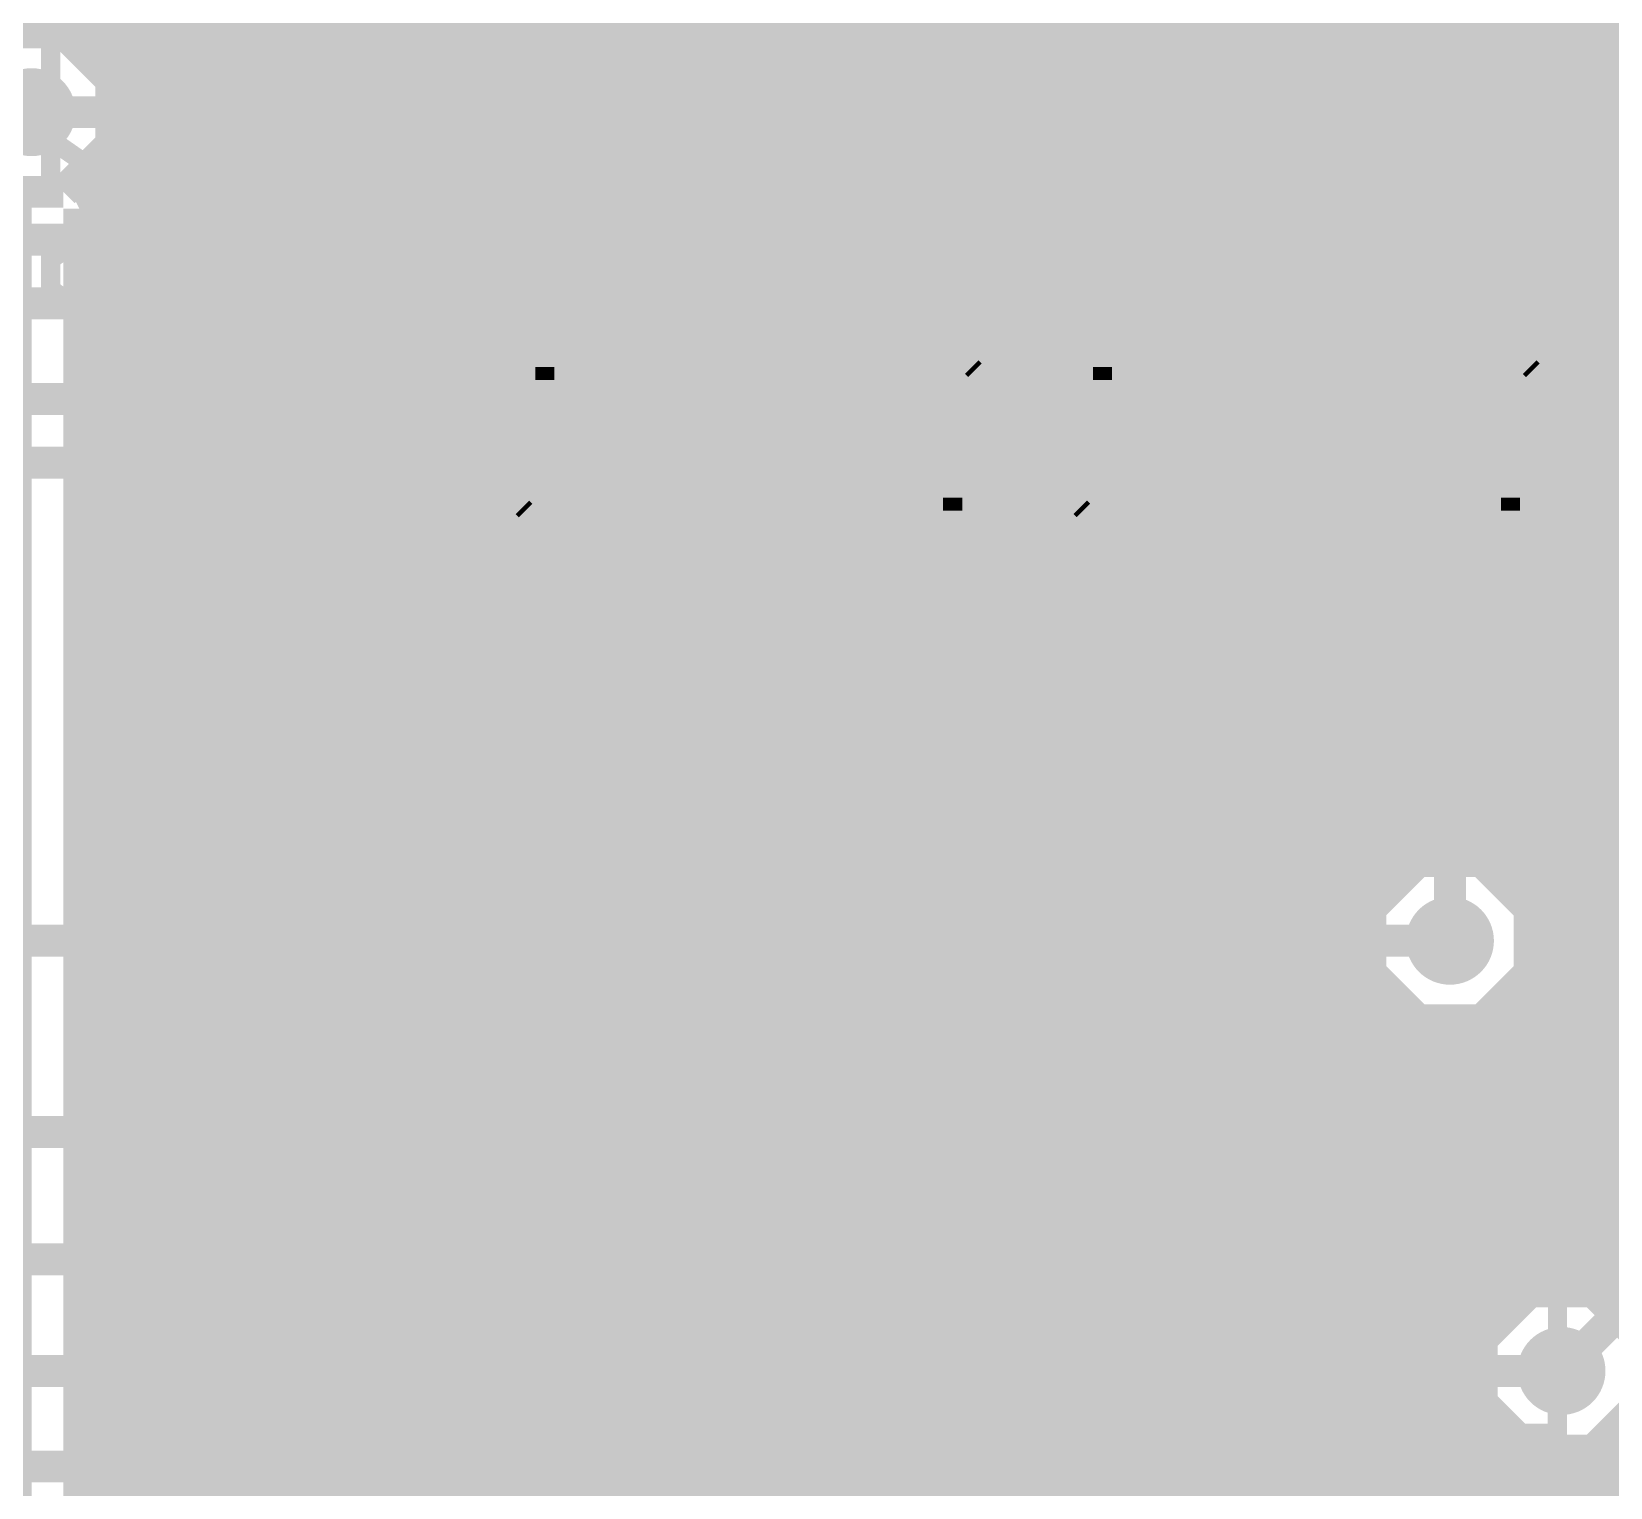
# Model space of a CAD drawing. Extents: x -5 to 208, y -5 to 206.
# Drawn here: x 80.01 to 92.59, y 136.74 to 148.34 of the extents above; entities that cross this region are included whole.
import ezdxf

# ---------------------------------------------------------------- set-up
doc = ezdxf.new("R2010")
doc.units = 0
doc.header["$MEASUREMENT"] = 0
doc.layers.get('0').update_dxf_attribs({"linetype": 'CONTINUOUS'})
for name, color, linetype in [('22-301-0_BOT', 7, 'CONTINUOUS'), ('22-301-0_DRD', 7, 'CONTINUOUS'), ('22-301-0_IN1', 1, 'CONTINUOUS'), ('22-301-0_IN2', 4, 'CONTINUOUS'), ('22-301-0_SMT', 5, 'CONTINUOUS'), ('22-301-0_SPT', 10, 'CONTINUOUS'), ('22-301-0_SST', 14, 'CONTINUOUS'), ('22-301-0_TOP', 9, 'CONTINUOUS'), ('THRUHOLE_TAP', 13, 'CONTINUOUS')]:
    doc.layers.add(name, color=color, linetype=linetype)

# ---------------------------------------------------------------- blocks, each defined once
blk = doc.blocks.new('ROUND_66')
at = {"const_width": 0.35052}
blk.add_lwpolyline([(-0.17526, 0, 1), (0.17526, 0, 1)], format="xyb", close=True, dxfattribs=at)
blk = doc.blocks.new('ROUND_68')
at = {"const_width": 0.35052}
blk.add_lwpolyline([(-0.17526, 0, 1), (0.17526, 0, 1)], format="xyb", close=True, dxfattribs=at)
blk = doc.blocks.new('ROUND_69')
at = {"const_width": 0.35052}
blk.add_lwpolyline([(-0.17526, 0, 1), (0.17526, 0, 1)], format="xyb", close=True, dxfattribs=at)
blk = doc.blocks.new('RECTANGLE_6')
blk.add_solid([(0.4826, 0.4064), (0.4826, -0.4064), (-0.4826, 0.4064), (-0.4826, -0.4064)])
blk = doc.blocks.new('RECTANGLE_19')
blk.add_solid([(1.3716, 1.0795), (1.3716, -1.0795), (-1.3716, 1.0795), (-1.3716, -1.0795)])
blk = doc.blocks.new('ROUND_73')
at = {"const_width": 0.10033}
blk.add_lwpolyline([(-0.050164, 0, 1), (0.050164, 0, 1)], format="xyb", close=True, dxfattribs=at)

msp = doc.modelspace()

# ---------------------------------------------------------------- linework, layer by layer
at = {"layer": '22-301-0_BOT', "const_width": 0.254}
for points in [[(91.313, 141.097), (91.313, 149.733), (91.821, 150.241), (91.821, 164.465), (91.313, 164.973), (91.313, 170.18), (91.821, 170.688)], [(93.091, 165.354), (93.091, 165.227), (94.107, 164.211), (94.107, 152.019), (92.837, 150.749), (92.837, 138.303), (92.202, 137.668)], [(80.5688, 157.6705), (80.5688, 148.35124)], [(80.7974, 157.6705), (80.7974, 148.04136)], [(81.026, 157.6705), (81.026, 106.934)], [(81.2546, 157.6705), (81.2546, 106.934)], [(81.4832, 157.6705), (81.4832, 106.934)], [(83.5406, 157.6705), (83.5406, 106.934)], [(83.7692, 157.6705), (83.7692, 106.934)], [(83.9978, 157.6705), (83.9978, 106.934)], [(84.2264, 157.6705), (84.2264, 106.934)], [(84.455, 157.6705), (84.455, 106.934)], [(84.6836, 157.6705), (84.6836, 106.934)], [(86.741, 157.6705), (86.741, 106.934)], [(86.9696, 157.6705), (86.9696, 106.934)], [(87.1982, 157.6705), (87.1982, 106.934)], [(87.4268, 157.6705), (87.4268, 106.934)], [(87.6554, 157.6705), (87.6554, 106.934)], [(87.884, 157.6705), (87.884, 106.934)], [(88.1126, 157.6705), (88.1126, 106.934)], [(88.3412, 157.6705), (88.3412, 106.934)], [(88.5698, 157.6705), (88.5698, 106.934)], [(88.7984, 157.6705), (88.7984, 116.64442)], [(89.027, 157.6705), (89.027, 116.89588)], [(89.2556, 157.6705), (89.2556, 135.9408)], [(89.4842, 157.6705), (89.4842, 136.18464)], [(89.7128, 157.6705), (89.7128, 136.41324)], [(89.9414, 157.6705), (89.9414, 136.63676)], [(90.17, 157.6705), (90.17, 136.78662)], [(90.3986, 157.6705), (90.3986, 136.87044)], [(90.6272, 157.6705), (90.6272, 141.61262)], [(84.9122, 153.01468), (84.9122, 106.934)], [(86.5124, 152.94864), (86.5124, 106.934)], [(81.7118, 152.85212), (81.7118, 106.934)], [(83.312, 152.6413), (83.312, 106.934)], [(85.1408, 152.66162), (85.1408, 106.934)], [(86.2838, 152.63876), (86.2838, 106.934)], [(85.3694, 152.50922), (85.3694, 106.934)], [(86.0552, 152.49652), (86.0552, 106.934)], [(81.9404, 152.43048), (81.9404, 106.934)], [(85.598, 152.44064), (85.598, 106.934)], [(85.8266, 152.4381), (85.8266, 106.934)], [(82.169, 152.26538), (82.169, 106.934)], [(83.0834, 152.3619), (83.0834, 106.934)], [(82.3976, 152.19172), (82.3976, 106.934)], [(82.6262, 152.18156), (82.6262, 106.934)], [(82.8548, 152.23236), (82.8548, 106.934)], [(90.678, 149.733), (90.678, 141.67358)], [(91.948, 148.63064), (91.948, 141.67358)], [(91.9988, 148.62556), (91.9988, 141.61262)], [(92.202, 148.63064), (92.202, 138.56462)], [(90.678, 148.4122), (80.49006, 148.4122)], [(92.202, 148.4122), (91.948, 148.4122)], [(90.678, 148.1836), (80.71866, 148.1836)], [(92.202, 148.1836), (91.948, 148.1836)], [(90.678, 147.955), (80.82788, 147.955)], [(92.202, 147.955), (91.948, 147.955)], [(90.678, 147.7264), (80.86598, 147.7264)], [(92.202, 147.7264), (91.948, 147.7264)], [(74.295, 121.92), (76.327, 121.92), (78.486, 124.079), (78.486, 133.731), (79.756, 135.001), (79.756, 147.447), (80.01, 147.701)], [(90.678, 147.4978), (80.84312, 147.4978)], [(92.202, 147.4978), (91.948, 147.4978)], [(80.7974, 147.36064), (80.7974, 106.934)], [(90.678, 147.2692), (80.75168, 147.2692)], [(92.202, 147.2692), (91.948, 147.2692)], [(90.678, 147.0406), (80.5561, 147.0406)], [(80.5688, 147.05076), (80.5688, 106.934)], [(92.202, 147.0406), (91.948, 147.0406)], [(80.391, 146.93138), (80.391, 135.001)], [(90.678, 146.812), (80.391, 146.812)], [(92.202, 146.812), (91.948, 146.812)], [(90.678, 146.5834), (80.391, 146.5834)], [(92.202, 146.5834), (91.948, 146.5834)], [(90.678, 146.3548), (80.391, 146.3548)], [(92.202, 146.3548), (91.948, 146.3548)], [(90.678, 146.1262), (80.391, 146.1262)], [(92.202, 146.1262), (91.948, 146.1262)], [(90.678, 145.8976), (80.391, 145.8976)], [(92.202, 145.8976), (91.948, 145.8976)], [(90.678, 145.669), (80.391, 145.669)], [(92.202, 145.669), (91.948, 145.669)], [(90.678, 145.4404), (80.391, 145.4404)], [(92.202, 145.4404), (91.948, 145.4404)], [(90.678, 145.2118), (80.391, 145.2118)], [(92.202, 145.2118), (91.948, 145.2118)], [(90.678, 144.9832), (80.391, 144.9832)], [(92.202, 144.9832), (91.948, 144.9832)], [(90.678, 144.7546), (80.391, 144.7546)], [(92.202, 144.7546), (91.948, 144.7546)], [(90.678, 144.526), (80.391, 144.526)], [(92.202, 144.526), (91.948, 144.526)], [(90.678, 144.2974), (80.391, 144.2974)], [(92.202, 144.2974), (91.948, 144.2974)], [(90.678, 144.0688), (80.391, 144.0688)], [(92.202, 144.0688), (91.948, 144.0688)], [(90.678, 143.8402), (80.391, 143.8402)], [(92.202, 143.8402), (91.948, 143.8402)], [(90.678, 143.6116), (80.391, 143.6116)], [(92.202, 143.6116), (91.948, 143.6116)], [(90.678, 143.383), (80.391, 143.383)], [(92.202, 143.383), (91.948, 143.383)], [(90.678, 143.1544), (80.391, 143.1544)], [(92.202, 143.1544), (91.948, 143.1544)], [(90.678, 142.9258), (80.391, 142.9258)], [(92.202, 142.9258), (91.948, 142.9258)], [(90.678, 142.6972), (80.391, 142.6972)], [(92.202, 142.6972), (91.948, 142.6972)], [(90.678, 142.4686), (80.391, 142.4686)], [(92.202, 142.4686), (91.948, 142.4686)], [(90.678, 142.24), (80.391, 142.24)], [(92.202, 142.24), (91.948, 142.24)], [(90.678, 142.0114), (80.391, 142.0114)], [(92.202, 142.0114), (91.948, 142.0114)], [(90.678, 141.7828), (80.391, 141.7828)], [(92.202, 141.7828), (91.948, 141.7828)], [(90.58656, 141.5542), (80.391, 141.5542)], [(92.202, 141.5542), (92.03944, 141.5542)], [(90.48496, 141.3256), (80.391, 141.3256)], [(92.202, 141.3256), (92.1385, 141.3256)], [(90.45448, 141.097), (80.391, 141.097)], [(92.202, 141.097), (92.17152, 141.097)], [(90.48496, 140.8684), (80.391, 140.8684)], [(92.202, 140.8684), (92.1385, 140.8684)], [(90.58656, 140.6398), (80.391, 140.6398)], [(90.6272, 140.58138), (90.6272, 136.90346)], [(91.9988, 140.58138), (91.9988, 138.50112)], [(92.202, 140.6398), (92.03944, 140.6398)], [(90.79738, 140.4112), (80.391, 140.4112)], [(90.8558, 140.37056), (90.8558, 136.906)], [(91.7702, 140.37056), (91.7702, 138.40968)], [(92.202, 140.4112), (91.82862, 140.4112)], [(92.202, 140.1826), (80.391, 140.1826)], [(91.0844, 140.26896), (91.0844, 136.906)], [(91.313, 140.23848), (91.313, 136.906)], [(91.5416, 140.26896), (91.5416, 138.2141)], [(92.202, 139.954), (80.391, 139.954)], [(92.202, 139.7254), (80.391, 139.7254)], [(92.202, 139.4968), (80.391, 139.4968)], [(92.202, 139.2682), (80.391, 139.2682)], [(92.202, 139.0396), (80.391, 139.0396)], [(92.202, 138.811), (80.391, 138.811)], [(92.202, 138.5824), (80.391, 138.5824)], [(92.202, 138.56462), (92.16136, 138.52398)], [(91.68638, 138.3538), (80.391, 138.3538)], [(91.47556, 138.1252), (80.391, 138.1252)], [(91.37396, 137.8966), (80.391, 137.8966)], [(91.34348, 137.668), (80.391, 137.668)], [(91.37396, 137.4394), (80.391, 137.4394)], [(91.47556, 137.2108), (80.391, 137.2108)], [(91.5416, 137.11936), (91.5416, 136.906)], [(91.68638, 136.9822), (80.391, 136.9822)], [(91.8083, 136.906), (90.678, 136.906)], [(91.7702, 136.92632), (91.7702, 136.906)], [(90.1065, 136.7536), (80.391, 136.7536)]]:
    msp.add_lwpolyline(points, dxfattribs=at)
for points in [[(80.86852, 147.701, 0.4142136), (80.01, 148.55952)], [(80.391, 146.93138, 0.2851517), (80.86852, 147.701)], [(90.678, 141.67358, 0.1864199), (90.45529, 141.097)], [(92.17152, 141.097, 0.1864202), (91.9486, 141.67412)], [(90.45448, 141.097, 0.4142136), (91.313, 140.23848)], [(91.313, 140.23848, 0.4142136), (92.17152, 141.097)], [(92.16136, 138.52398, 0.4003856), (91.34602, 137.668)], [(91.34348, 137.668, 0.2805048), (91.8083, 136.906)], [(90.678, 136.906, 0.1989127), (89.86978, 136.57122)]]:
    msp.add_lwpolyline(points, format="xyb", dxfattribs=at)
at = {"layer": '22-301-0_DRD', "const_width": 0.254}
for points in [[(80.264, 148.336), (79.756, 148.336)], [(80.645, 147.955), (80.264, 148.336)], [(80.645, 147.447), (80.645, 147.955)], [(80.264, 147.066), (80.645, 147.447)], [(79.756, 147.066), (80.264, 147.066)], [(91.059, 141.732), (90.678, 141.351)], [(91.567, 141.732), (91.059, 141.732)], [(91.948, 141.351), (91.567, 141.732)], [(90.678, 141.351), (90.678, 140.843)], [(91.948, 140.843), (91.948, 141.351)], [(90.678, 140.843), (91.059, 140.462)], [(91.567, 140.462), (91.948, 140.843)], [(91.059, 140.462), (91.567, 140.462)], [(91.948, 138.303), (91.567, 137.922)], [(92.456, 138.303), (91.948, 138.303)], [(92.837, 137.922), (92.456, 138.303)], [(91.567, 137.922), (91.567, 137.414)], [(91.567, 137.414), (91.948, 137.033)], [(92.456, 137.033), (92.837, 137.414)], [(91.948, 137.033), (92.456, 137.033)]]:
    msp.add_lwpolyline(points, dxfattribs=at)
at = {"layer": '22-301-0_IN1', "const_width": 0.254}
for points in [[(80.645, 166.37), (80.645, 147.9423)], [(80.772, 166.37), (80.772, 106.2482)], [(81.0006, 166.37), (81.0006, 106.34726)], [(81.2292, 166.37), (81.2292, 106.3879)], [(81.4578, 166.37), (81.4578, 106.37266)], [(81.6864, 166.37), (81.6864, 106.30154)], [(81.915, 166.37), (81.915, 106.15422)], [(82.1436, 166.37), (82.1436, 105.87228)], [(82.3722, 166.37), (82.3722, 72.08266)], [(82.6008, 166.37), (82.6008, 72.0979)], [(82.8294, 166.37), (82.8294, 72.05726)], [(83.058, 166.37), (83.058, 106.02468)], [(83.2866, 166.37), (83.2866, 106.23042)], [(83.5152, 166.37), (83.5152, 106.33964)], [(83.7438, 166.37), (83.7438, 106.38536)], [(83.9724, 166.37), (83.9724, 106.37774)], [(84.201, 166.37), (84.201, 106.3117)], [(84.4296, 166.37), (84.4296, 106.17708)], [(84.6582, 166.37), (84.6582, 105.91546)], [(84.8868, 166.37), (84.8868, 77.04074)], [(85.1154, 166.37), (85.1154, 77.09916)], [(85.344, 166.37), (85.344, 77.1398)], [(85.5726, 166.37), (85.5726, 77.16012)], [(85.8012, 166.37), (85.8012, 77.16266)], [(86.0298, 166.37), (86.0298, 77.14742)], [(86.2584, 166.37), (86.2584, 77.1144)], [(86.487, 166.37), (86.487, 77.06106)], [(86.7156, 166.37), (86.7156, 105.76052)], [(86.9442, 166.37), (86.9442, 106.1085)], [(87.1728, 166.37), (87.1728, 106.27614)], [(87.4014, 166.37), (87.4014, 106.3625)], [(87.63, 166.37), (87.63, 106.39044)], [(87.8586, 166.37), (87.8586, 106.3625)], [(88.0872, 166.37), (88.0872, 106.27614)], [(88.3158, 166.37), (88.3158, 106.1085)], [(88.5444, 166.37), (88.5444, 105.76052)], [(88.773, 166.37), (88.773, 72.09028)], [(89.0016, 166.37), (89.0016, 72.09282)], [(89.2302, 166.37), (89.2302, 105.68686)], [(89.4588, 166.37), (89.4588, 106.0831)], [(89.6874, 166.37), (89.6874, 135.60552)], [(89.916, 166.37), (89.916, 135.75792)], [(90.1446, 166.37), (90.1446, 135.80618)], [(90.3732, 158.10738), (90.3732, 135.7757)], [(90.6018, 157.90164), (90.6018, 135.65378)], [(91.2876, 157.91688), (91.2876, 141.77518)], [(90.8304, 157.8229), (90.8304, 141.57452)], [(91.059, 157.82798), (91.059, 141.72692)], [(79.883, 154.63012), (79.883, 148.36902)], [(92.6592, 149.13102), (92.6592, 138.17092)], [(91.5162, 149.09038), (91.5162, 141.7447)], [(91.7448, 148.88464), (91.7448, 141.62278)], [(92.4306, 148.89988), (92.4306, 138.30808)], [(91.9734, 148.8059), (91.9734, 141.25702)], [(92.202, 148.81098), (92.202, 138.34872)], [(109.95914, 148.3868), (80.645, 148.3868)], [(109.93882, 148.1582), (80.645, 148.1582)], [(109.99724, 147.9296), (80.65008, 147.9296)], [(110.16488, 147.701), (80.69072, 147.701)], [(119.58828, 147.4724), (80.65008, 147.4724)], [(80.645, 147.45716), (80.645, 143.002)], [(119.61876, 147.2438), (80.645, 147.2438)], [(79.883, 147.03298), (79.883, 133.27888)], [(112.80902, 147.0152), (80.645, 147.0152)], [(79.883, 146.8882), (64.81318, 146.8882)], [(112.57788, 146.7866), (80.645, 146.7866)], [(79.883, 146.6596), (74.77252, 146.6596)], [(112.48898, 146.558), (80.645, 146.558)], [(79.883, 146.431), (74.92492, 146.431)], [(112.4839, 146.3294), (80.645, 146.3294)], [(79.883, 146.2024), (74.97318, 146.2024)], [(112.56264, 146.1008), (80.645, 146.1008)], [(79.883, 145.9738), (74.9427, 145.9738)], [(112.76838, 145.8722), (80.645, 145.8722)], [(79.883, 145.7452), (74.82078, 145.7452)], [(119.08028, 145.6436), (80.645, 145.6436)], [(79.883, 145.5166), (74.45502, 145.5166)], [(118.54688, 145.415), (80.645, 145.415)], [(79.883, 145.288), (66.47688, 145.288)], [(118.37924, 145.1864), (80.645, 145.1864)], [(79.883, 145.0594), (66.21272, 145.0594)], [(118.32082, 144.9578), (80.645, 144.9578)], [(79.883, 144.8308), (61.76518, 144.8308)], [(118.34114, 144.7292), (80.645, 144.7292)], [(79.883, 144.6022), (61.74232, 144.6022)], [(118.4529, 144.5006), (80.645, 144.5006)], [(79.883, 144.3736), (61.63056, 144.3736)], [(118.75516, 144.272), (80.645, 144.272)], [(79.883, 144.145), (61.3283, 144.145)], [(204.47, 144.0434), (80.645, 144.0434)], [(79.883, 143.9164), (44.19092, 143.9164)], [(204.47, 143.8148), (80.645, 143.8148)], [(79.883, 143.6878), (43.93946, 143.6878)], [(204.47, 143.5862), (80.645, 143.5862)], [(79.883, 143.4592), (43.71086, 143.4592)], [(204.47, 143.3576), (80.645, 143.3576)], [(79.883, 143.2306), (44.06646, 143.2306)], [(204.47, 143.129), (80.645, 143.129)], [(79.883, 143.002), (44.26966, 143.002)], [(80.645, 143.002), (80.645, 112.014)], [(204.47, 142.9004), (80.645, 142.9004)], [(79.883, 142.7734), (44.3992, 142.7734)], [(204.47, 142.6718), (80.645, 142.6718)], [(79.883, 142.5448), (44.4754, 142.5448)], [(204.47, 142.4432), (80.645, 142.4432)], [(79.883, 142.3162), (44.50842, 142.3162)], [(204.47, 142.2146), (80.645, 142.2146)], [(79.883, 142.0876), (44.5008, 142.0876)], [(204.47, 141.986), (80.645, 141.986)], [(79.883, 141.859), (44.45508, 141.859)], [(91.15044, 141.7574), (80.645, 141.7574)], [(202.25512, 141.7574), (91.47302, 141.7574)], [(79.883, 141.6304), (72.93864, 141.6304)], [(90.78722, 141.5288), (80.645, 141.5288)], [(201.88428, 141.5288), (91.83878, 141.5288)], [(79.883, 141.4018), (73.12406, 141.4018)], [(90.66276, 141.3002), (80.645, 141.3002)], [(201.7141, 141.3002), (91.9607, 141.3002)], [(79.883, 141.1732), (73.19264, 141.1732)], [(90.63228, 141.0716), (80.645, 141.0716)], [(201.62774, 141.0716), (91.99118, 141.0716)], [(79.883, 140.9446), (73.17994, 140.9446)], [(91.9734, 140.93444), (91.9734, 138.30808)], [(90.68308, 140.843), (80.645, 140.843)], [(201.5998, 140.843), (91.94292, 140.843)], [(79.883, 140.716), (73.08088, 140.716)], [(90.83294, 140.6144), (80.645, 140.6144)], [(90.8304, 140.61694), (90.8304, 135.28802)], [(91.7448, 140.57122), (91.7448, 138.17092)], [(201.62774, 140.6144), (91.79052, 140.6144)], [(79.883, 140.4874), (72.81672, 140.4874)], [(91.059, 140.46708), (91.059, 105.82148)], [(91.2876, 140.41628), (91.2876, 85.2424)], [(91.5162, 140.44676), (91.5162, 85.24748)], [(201.7141, 140.3858), (80.645, 140.3858)], [(79.883, 140.2588), (12.2301, 140.2588)], [(201.88428, 140.1572), (80.645, 140.1572)], [(79.883, 140.0302), (-2.54, 140.0302)], [(202.25512, 139.9286), (80.645, 139.9286)], [(79.883, 139.8016), (68.42252, 139.8016)], [(204.47, 139.7), (80.645, 139.7)], [(79.883, 139.573), (68.57492, 139.573)], [(204.47, 139.4714), (80.645, 139.4714)], [(79.883, 139.3444), (68.62318, 139.3444)], [(204.47, 139.2428), (80.645, 139.2428)], [(79.883, 139.1158), (68.5927, 139.1158)], [(93.60408, 139.0142), (80.645, 139.0142)], [(79.883, 138.8872), (68.47078, 138.8872)], [(93.46692, 138.7856), (80.645, 138.7856)], [(79.883, 138.6586), (73.07072, 138.6586)], [(93.42628, 138.557), (80.645, 138.557)], [(79.883, 138.43), (73.33488, 138.43)], [(92.03944, 138.3284), (80.645, 138.3284)], [(93.46692, 138.3284), (92.36202, 138.3284)], [(79.883, 138.2014), (78.39964, 138.2014)], [(91.67622, 138.0998), (80.645, 138.0998)], [(79.883, 137.9728), (78.58506, 137.9728)], [(91.55176, 137.8712), (80.645, 137.8712)], [(79.883, 137.7442), (78.65364, 137.7442)], [(91.52128, 137.6426), (80.645, 137.6426)], [(79.883, 137.5156), (78.64094, 137.5156)], [(91.57208, 137.414), (80.645, 137.414)], [(79.883, 137.287), (78.54188, 137.287)], [(91.72194, 137.1854), (80.645, 137.1854)], [(91.7448, 137.16508), (91.7448, 105.57764)], [(92.6592, 137.16508), (92.6592, 106.3879)], [(96.6089, 137.1854), (92.67952, 137.1854)], [(79.883, 137.0584), (78.27772, 137.0584)], [(91.9734, 137.02792), (91.9734, 106.05516)], [(92.4306, 137.02792), (92.4306, 106.34726)], [(96.68764, 136.9568), (80.645, 136.9568)], [(92.202, 136.98728), (92.202, 106.2482)], [(79.883, 136.8298), (69.98208, 136.8298)], [(96.89338, 136.7282), (80.645, 136.7282)]]:
    msp.add_lwpolyline(points, dxfattribs=at)
for points in [[(79.883, 148.36902, 0.3601991), (79.32928, 147.701)], [(80.69072, 147.701, 0.091037), (80.64633, 147.9428)], [(79.32928, 147.701, 0.3601992), (79.883, 147.03298)], [(80.645, 147.45716, 0.091917), (80.69021, 147.701)], [(91.313, 141.77772, 0.4142136), (90.63228, 141.097)], [(91.99372, 141.097, 0.4142136), (91.313, 141.77772)], [(90.63228, 141.097, 0.4142136), (91.313, 140.41628)], [(91.313, 140.41628, 0.4142136), (91.99372, 141.097)], [(92.202, 138.34872, 0.4142136), (91.52128, 137.668)], [(92.88272, 137.668, 0.4142136), (92.202, 138.34872)], [(91.52128, 137.668, 0.4142136), (92.202, 136.98728)], [(92.202, 136.98728, 0.4142136), (92.88272, 137.668)]]:
    msp.add_lwpolyline(points, format="xyb", dxfattribs=at)
at = {"layer": '22-301-0_IN2', "const_width": 0.254}
for points in [[(67.183, 148.209), (67.437, 148.463), (90.551, 148.463), (90.805, 148.209), (98.806, 148.209), (100.33, 149.733), (116.078, 149.733), (116.84, 148.971), (116.967, 148.971)], [(80.01, 147.701), (110.109, 147.701), (110.617, 148.209)], [(120.269, 147.447), (118.999, 146.177), (118.364, 146.177), (117.856, 145.669), (112.903, 145.669), (112.395, 146.177), (74.295, 146.177)], [(110.109, 147.2438), (80.645, 147.2438)], [(80.645, 147.2438), (80.645, 147.1422)], [(80.772, 147.2438), (80.772, 147.1422)], [(81.0006, 147.2438), (81.0006, 147.1422)], [(81.2292, 147.2438), (81.2292, 147.1422)], [(81.4578, 147.2438), (81.4578, 147.1422)], [(81.6864, 147.2438), (81.6864, 147.1422)], [(81.915, 147.2438), (81.915, 147.1422)], [(82.1436, 147.2438), (82.1436, 147.1422)], [(82.3722, 147.2438), (82.3722, 147.1422)], [(82.6008, 147.2438), (82.6008, 147.1422)], [(82.8294, 147.2438), (82.8294, 147.1422)], [(83.058, 147.2438), (83.058, 147.1422)], [(83.2866, 147.2438), (83.2866, 147.1422)], [(83.5152, 147.2438), (83.5152, 147.1422)], [(83.7438, 147.2438), (83.7438, 147.1422)], [(83.9724, 147.2438), (83.9724, 147.1422)], [(84.201, 147.2438), (84.201, 147.1422)], [(84.4296, 147.2438), (84.4296, 147.1422)], [(84.6582, 147.2438), (84.6582, 147.1422)], [(84.8868, 147.2438), (84.8868, 147.1422)], [(85.1154, 147.2438), (85.1154, 147.1422)], [(85.344, 147.2438), (85.344, 147.1422)], [(85.5726, 147.2438), (85.5726, 147.1422)], [(85.8012, 147.2438), (85.8012, 147.1422)], [(86.0298, 147.2438), (86.0298, 147.1422)], [(86.2584, 147.2438), (86.2584, 147.1422)], [(86.487, 147.2438), (86.487, 147.1422)], [(86.7156, 147.2438), (86.7156, 147.1422)], [(86.9442, 147.2438), (86.9442, 147.1422)], [(87.1728, 147.2438), (87.1728, 147.1422)], [(87.4014, 147.2438), (87.4014, 147.1422)], [(87.63, 147.2438), (87.63, 147.1422)], [(87.8586, 147.2438), (87.8586, 147.1422)], [(88.0872, 147.2438), (88.0872, 147.1422)], [(88.3158, 147.2438), (88.3158, 147.1422)], [(88.5444, 147.2438), (88.5444, 147.1422)], [(88.773, 147.2438), (88.773, 147.1422)], [(89.0016, 147.2438), (89.0016, 147.1422)], [(89.2302, 147.2438), (89.2302, 147.1422)], [(89.4588, 147.2438), (89.4588, 147.1422)], [(89.6874, 147.2438), (89.6874, 147.1422)], [(89.916, 147.2438), (89.916, 147.1422)], [(90.1446, 147.2438), (90.1446, 147.1422)], [(90.3732, 147.2438), (90.3732, 147.1422)], [(90.6018, 147.2438), (90.6018, 147.1422)], [(90.8304, 147.2438), (90.8304, 147.1422)], [(91.059, 147.2438), (91.059, 147.1422)], [(91.2876, 147.2438), (91.2876, 147.1422)], [(91.5162, 147.2438), (91.5162, 147.1422)], [(91.7448, 147.2438), (91.7448, 147.1422)], [(91.9734, 147.2438), (91.9734, 147.1422)], [(92.202, 147.2438), (92.202, 147.1422)], [(92.4306, 147.2438), (92.4306, 147.1422)], [(92.6592, 147.2438), (92.6592, 147.1422)], [(112.903, 147.1422), (80.645, 147.1422)], [(113.157, 146.431), (112.903, 146.685), (74.803, 146.685), (74.549, 146.939), (64.135, 146.939)], [(119.761, 145.669), (118.745, 145.669), (118.237, 145.161), (112.649, 145.161), (112.395, 145.415), (66.04, 145.415), (65.913, 145.542), (65.913, 145.669)], [(118.999, 144.907), (118.745, 144.653), (112.395, 144.653), (112.141, 144.907), (61.214, 144.907), (61.087, 144.78)], [(79.883, 144.4498), (61.68136, 144.4498)], [(79.883, 144.4498), (79.883, 141.5542)], [(111.9505, 144.4498), (80.645, 144.4498)], [(80.645, 144.4498), (80.645, 143.129)], [(80.772, 144.4498), (80.772, 141.5542)], [(81.0006, 144.4498), (81.0006, 141.5542)], [(81.2292, 144.4498), (81.2292, 141.5542)], [(81.4578, 144.4498), (81.4578, 141.5542)], [(81.6864, 144.4498), (81.6864, 141.5542)], [(81.915, 144.4498), (81.915, 141.5542)], [(82.1436, 144.4498), (82.1436, 141.5542)], [(82.3722, 144.4498), (82.3722, 141.5542)], [(82.6008, 144.4498), (82.6008, 141.5542)], [(82.8294, 144.4498), (82.8294, 141.5542)], [(83.058, 144.4498), (83.058, 141.5542)], [(83.2866, 144.4498), (83.2866, 141.5542)], [(83.5152, 144.4498), (83.5152, 141.5542)], [(83.7438, 144.4498), (83.7438, 141.5542)], [(83.9724, 144.4498), (83.9724, 141.5542)], [(84.201, 144.4498), (84.201, 141.5542)], [(84.4296, 144.4498), (84.4296, 141.5542)], [(84.6582, 144.4498), (84.6582, 141.5542)], [(84.8868, 144.4498), (84.8868, 141.5542)], [(85.1154, 144.4498), (85.1154, 141.5542)], [(85.344, 144.4498), (85.344, 141.5542)], [(85.5726, 144.4498), (85.5726, 141.5542)], [(85.8012, 144.4498), (85.8012, 141.5542)], [(86.0298, 144.4498), (86.0298, 141.5542)], [(86.2584, 144.4498), (86.2584, 141.5542)], [(86.487, 144.4498), (86.487, 141.5542)], [(86.7156, 144.4498), (86.7156, 141.5542)], [(86.9442, 144.4498), (86.9442, 141.5542)], [(87.1728, 144.4498), (87.1728, 141.5542)], [(87.4014, 144.4498), (87.4014, 141.5542)], [(87.63, 144.4498), (87.63, 141.5542)], [(87.8586, 144.4498), (87.8586, 141.5542)], [(88.0872, 144.4498), (88.0872, 141.5542)], [(88.3158, 144.4498), (88.3158, 141.5542)], [(88.5444, 144.4498), (88.5444, 141.5542)], [(88.773, 144.4498), (88.773, 141.5542)], [(89.0016, 144.4498), (89.0016, 141.5542)], [(89.2302, 144.4498), (89.2302, 141.5542)], [(89.4588, 144.4498), (89.4588, 141.5542)], [(89.6874, 144.4498), (89.6874, 141.5542)], [(89.916, 144.4498), (89.916, 141.5542)], [(90.1446, 144.4498), (90.1446, 141.5542)], [(90.3732, 144.4498), (90.3732, 141.5542)], [(90.6018, 144.4498), (90.6018, 141.5542)], [(90.8304, 144.4498), (90.8304, 141.57452)], [(91.059, 144.4498), (91.059, 141.72692)], [(91.2876, 144.4498), (91.2876, 141.77518)], [(91.5162, 144.4498), (91.5162, 141.7447)], [(91.7448, 144.4498), (91.7448, 141.62278)], [(91.9734, 144.4498), (91.9734, 141.25702)], [(92.202, 144.4498), (92.202, 140.0302)], [(92.4306, 144.4498), (92.4306, 140.0302)], [(92.6592, 144.4498), (92.6592, 140.0302)], [(112.0775, 144.3228), (80.645, 144.3228)], [(79.883, 144.2974), (61.56452, 144.2974)], [(79.883, 144.0688), (44.30268, 144.0688)], [(204.47, 144.0942), (80.645, 144.0942)], [(79.883, 143.8402), (44.1198, 143.8402)], [(204.47, 143.8656), (80.645, 143.8656)], [(79.883, 143.6116), (43.815, 143.6116)], [(204.47, 143.637), (80.645, 143.637)], [(79.883, 143.383), (43.86072, 143.383)], [(204.47, 143.4084), (80.645, 143.4084)], [(79.883, 143.1544), (44.1452, 143.1544)], [(204.47, 143.1798), (80.645, 143.1798)], [(80.645, 143.129), (80.645, 141.5542)], [(204.47, 142.9512), (80.645, 142.9512)], [(79.883, 142.9258), (44.32046, 142.9258)], [(79.883, 142.6972), (44.42968, 142.6972)], [(204.47, 142.7226), (80.645, 142.7226)], [(79.883, 142.4686), (44.49064, 142.4686)], [(204.47, 142.494), (80.645, 142.494)], [(79.883, 142.24), (44.51096, 142.24)], [(204.47, 142.2654), (80.645, 142.2654)], [(79.883, 142.0114), (44.49064, 142.0114)], [(204.47, 142.0368), (80.645, 142.0368)], [(204.47, 141.8082), (80.645, 141.8082)], [(79.883, 141.7828), (44.42968, 141.7828)], [(79.883, 141.5542), (73.01992, 141.5542)], [(79.883, 141.5542), (73.01992, 141.5542)], [(90.83294, 141.5796), (80.645, 141.5796)], [(90.81008, 141.5542), (80.645, 141.5542)], [(204.47, 141.5796), (91.79052, 141.5796)], [(202.11288, 141.351), (91.94292, 141.351)], [(72.517, 141.097), (91.313, 141.097)], [(201.94524, 141.1224), (91.99118, 141.1224)], [(91.9734, 140.93444), (91.9734, 140.0302)], [(201.88682, 140.8938), (91.9607, 140.8938)], [(201.90714, 140.6652), (91.83878, 140.6652)], [(79.883, 140.6398), (73.01992, 140.6398)], [(79.883, 140.6398), (73.01992, 140.6398)], [(79.883, 140.6398), (79.883, 140.0302)], [(90.81008, 140.6398), (80.645, 140.6398)], [(80.645, 140.6398), (80.645, 140.0302)], [(80.772, 140.6398), (80.772, 140.0302)], [(81.0006, 140.6398), (81.0006, 140.0302)], [(81.2292, 140.6398), (81.2292, 140.0302)], [(81.4578, 140.6398), (81.4578, 140.0302)], [(81.6864, 140.6398), (81.6864, 140.0302)], [(81.915, 140.6398), (81.915, 140.0302)], [(82.1436, 140.6398), (82.1436, 140.0302)], [(82.3722, 140.6398), (82.3722, 140.0302)], [(82.6008, 140.6398), (82.6008, 140.0302)], [(82.8294, 140.6398), (82.8294, 140.0302)], [(83.058, 140.6398), (83.058, 140.0302)], [(83.2866, 140.6398), (83.2866, 140.0302)], [(83.5152, 140.6398), (83.5152, 140.0302)], [(83.7438, 140.6398), (83.7438, 140.0302)], [(83.9724, 140.6398), (83.9724, 140.0302)], [(84.201, 140.6398), (84.201, 140.0302)], [(84.4296, 140.6398), (84.4296, 140.0302)], [(84.6582, 140.6398), (84.6582, 140.0302)], [(84.8868, 140.6398), (84.8868, 140.0302)], [(85.1154, 140.6398), (85.1154, 140.0302)], [(85.344, 140.6398), (85.344, 140.0302)], [(85.5726, 140.6398), (85.5726, 140.0302)], [(85.8012, 140.6398), (85.8012, 140.0302)], [(86.0298, 140.6398), (86.0298, 140.0302)], [(86.2584, 140.6398), (86.2584, 140.0302)], [(86.487, 140.6398), (86.487, 140.0302)], [(86.7156, 140.6398), (86.7156, 140.0302)], [(86.9442, 140.6398), (86.9442, 140.0302)], [(87.1728, 140.6398), (87.1728, 140.0302)], [(87.4014, 140.6398), (87.4014, 140.0302)], [(87.63, 140.6398), (87.63, 140.0302)], [(87.8586, 140.6398), (87.8586, 140.0302)], [(88.0872, 140.6398), (88.0872, 140.0302)], [(88.3158, 140.6398), (88.3158, 140.0302)], [(88.5444, 140.6398), (88.5444, 140.0302)], [(88.773, 140.6398), (88.773, 140.0302)], [(89.0016, 140.6398), (89.0016, 140.0302)], [(89.2302, 140.6398), (89.2302, 140.0302)], [(89.4588, 140.6398), (89.4588, 140.0302)], [(89.6874, 140.6398), (89.6874, 140.0302)], [(89.916, 140.6398), (89.916, 140.0302)], [(90.1446, 140.6398), (90.1446, 140.0302)], [(90.3732, 140.6398), (90.3732, 140.0302)], [(90.6018, 140.6398), (90.6018, 140.0302)], [(90.8304, 140.61694), (90.8304, 140.0302)], [(91.7448, 140.57122), (91.7448, 140.0302)], [(91.15044, 140.4366), (80.645, 140.4366)], [(91.059, 140.46708), (91.059, 140.0302)], [(91.2876, 140.41628), (91.2876, 140.0302)], [(202.0189, 140.4366), (91.47302, 140.4366)], [(91.5162, 140.44676), (91.5162, 140.0302)], [(79.883, 140.4112), (12.46632, 140.4112)], [(79.883, 140.1826), (72.67702, 140.1826)], [(93.218, 140.208), (80.645, 140.208)], [(79.883, 140.0302), (72.83196, 140.0302)], [(93.0275, 140.0302), (80.645, 140.0302)], [(66.421, 136.398), (69.596, 139.573), (71.12, 139.573), (71.374, 139.827), (72.39, 139.827), (72.644, 139.573), (93.218, 139.573), (93.472, 139.827), (119.507, 139.827), (121.031, 138.303)], [(80.645, 139.1158), (80.645, 139.0142)], [(93.218, 139.1158), (80.645, 139.1158)], [(93.65488, 139.065), (80.645, 139.065)], [(80.772, 139.1158), (80.772, 139.0142)], [(81.0006, 139.1158), (81.0006, 139.0142)], [(81.2292, 139.1158), (81.2292, 139.0142)], [(81.4578, 139.1158), (81.4578, 139.0142)], [(81.6864, 139.1158), (81.6864, 139.0142)], [(81.915, 139.1158), (81.915, 139.0142)], [(82.1436, 139.1158), (82.1436, 139.0142)], [(82.3722, 139.1158), (82.3722, 139.0142)], [(82.6008, 139.1158), (82.6008, 139.0142)], [(82.8294, 139.1158), (82.8294, 139.0142)], [(83.058, 139.1158), (83.058, 139.0142)], [(83.2866, 139.1158), (83.2866, 139.0142)], [(83.5152, 139.1158), (83.5152, 139.0142)], [(83.7438, 139.1158), (83.7438, 139.0142)], [(83.9724, 139.1158), (83.9724, 139.0142)], [(84.201, 139.1158), (84.201, 139.0142)], [(84.4296, 139.1158), (84.4296, 139.0142)], [(84.6582, 139.1158), (84.6582, 139.0142)], [(84.8868, 139.1158), (84.8868, 139.0142)], [(85.1154, 139.1158), (85.1154, 139.0142)], [(85.344, 139.1158), (85.344, 139.0142)], [(85.5726, 139.1158), (85.5726, 139.0142)], [(85.8012, 139.1158), (85.8012, 139.0142)], [(86.0298, 139.1158), (86.0298, 139.0142)], [(86.2584, 139.1158), (86.2584, 139.0142)], [(86.487, 139.1158), (86.487, 139.0142)], [(86.7156, 139.1158), (86.7156, 139.0142)], [(86.9442, 139.1158), (86.9442, 139.0142)], [(87.1728, 139.1158), (87.1728, 139.0142)], [(87.4014, 139.1158), (87.4014, 139.0142)], [(87.63, 139.1158), (87.63, 139.0142)], [(87.8586, 139.1158), (87.8586, 139.0142)], [(88.0872, 139.1158), (88.0872, 139.0142)], [(88.3158, 139.1158), (88.3158, 139.0142)], [(88.5444, 139.1158), (88.5444, 139.0142)], [(88.773, 139.1158), (88.773, 139.0142)], [(89.0016, 139.1158), (89.0016, 139.0142)], [(89.2302, 139.1158), (89.2302, 139.0142)], [(89.4588, 139.1158), (89.4588, 139.0142)], [(89.6874, 139.1158), (89.6874, 139.0142)], [(89.916, 139.1158), (89.916, 139.0142)], [(90.1446, 139.1158), (90.1446, 139.0142)], [(90.3732, 139.1158), (90.3732, 139.0142)], [(90.6018, 139.1158), (90.6018, 139.0142)], [(90.8304, 139.1158), (90.8304, 139.0142)], [(91.059, 139.1158), (91.059, 139.0142)], [(91.2876, 139.1158), (91.2876, 139.0142)], [(91.5162, 139.1158), (91.5162, 139.0142)], [(91.7448, 139.1158), (91.7448, 139.0142)], [(91.9734, 139.1158), (91.9734, 139.0142)], [(92.202, 139.1158), (92.202, 139.0142)], [(92.4306, 139.1158), (92.4306, 139.0142)], [(92.6592, 139.1158), (92.6592, 139.0142)], [(93.60408, 139.0142), (80.645, 139.0142)], [(94.107, 138.557), (73.279, 138.557), (72.771, 138.049)], [(110.998, 137.795), (110.744, 138.049), (97.028, 138.049), (95.885, 136.906), (77.47, 136.906), (77.089, 137.287), (69.342, 137.287), (68.834, 136.779), (68.834, 136.017), (68.326, 135.509), (67.945, 135.509)], [(92.202, 137.668), (77.978, 137.668)]]:
    msp.add_lwpolyline(points, dxfattribs=at)
for points in [[(91.313, 141.77772, 0.2113092), (90.80931, 141.5549)], [(91.99372, 141.097, 0.4142136), (91.313, 141.77772)], [(91.313, 140.41628, 0.4142136), (91.99372, 141.097)], [(90.81008, 140.6398, 0.2113087), (91.313, 140.41732)]]:
    msp.add_lwpolyline(points, format="xyb", dxfattribs=at)
at = {"layer": '22-301-0_SST', "const_width": 0.1524}
for points in [[(87.72144, 147.03044), (87.72398, 151.384), (87.72398, 153.0223), (83.72602, 153.0223), (83.7184, 145.8976), (84.1756, 145.4404), (87.376, 145.4404), (87.7316, 145.8722), (87.72144, 147.03044)], [(92.16644, 147.03044), (92.16898, 151.384), (92.16898, 153.0223), (88.17102, 153.0223), (88.1634, 145.8976), (88.6206, 145.4404), (91.821, 145.4404), (92.1766, 145.8722), (92.16644, 147.03044)], [(81.7245, 148.7805), (81.7245, 145.8595), (83.3628, 145.8595), (83.3628, 148.7805), (81.7245, 148.7805)], [(87.6808, 148.4122), (83.7438, 148.4122)], [(92.1258, 148.4122), (88.1888, 148.4122)], [(80.1624, 147.84832), (80.1624, 148.26234), (81.1784, 148.26234)], [(80.1624, 147.01012), (80.1624, 147.48256), (80.84058, 147.01012), (81.01076, 147.01012), (81.1784, 147.06854), (81.1784, 147.42414), (81.01076, 147.48256)], [(80.33258, 146.64436), (80.1624, 146.52752), (80.1624, 146.28876), (80.33258, 146.17192), (80.50276, 146.17192), (80.84058, 146.40814), (81.1784, 146.17192), (81.1784, 146.64436)], [(87.52586, 146.26336), (87.2744, 146.26336)], [(87.3506, 146.31924), (87.3506, 146.03222)], [(87.48776, 146.30146), (87.48776, 146.05)], [(91.97086, 146.26336), (91.7194, 146.26336)], [(91.7956, 146.31924), (91.7956, 146.03222)], [(91.93276, 146.30146), (91.93276, 146.05)], [(87.54364, 146.1262), (87.25662, 146.1262)], [(91.98864, 146.1262), (91.70162, 146.1262)], [(87.503, 145.669), (83.9978, 145.669), (84.1756, 145.4912)], [(84.0994, 145.669), (84.0994, 145.5674)], [(84.23656, 145.669), (84.23656, 145.4912)], [(84.37372, 145.669), (84.37372, 145.4912)], [(84.51088, 145.669), (84.51088, 145.4912)], [(84.64804, 145.669), (84.64804, 145.4912)], [(84.7852, 145.669), (84.7852, 145.4912)], [(84.92236, 145.669), (84.92236, 145.4912)], [(85.05952, 145.669), (85.05952, 145.4912)], [(85.19668, 145.669), (85.19668, 145.4912)], [(85.33384, 145.669), (85.33384, 145.4912)], [(85.471, 145.669), (85.471, 145.4912)], [(85.60816, 145.669), (85.60816, 145.4912)], [(85.74532, 145.669), (85.74532, 145.4912)], [(85.88248, 145.669), (85.88248, 145.4912)], [(86.01964, 145.669), (86.01964, 145.4912)], [(86.1568, 145.669), (86.1568, 145.4912)], [(86.29396, 145.669), (86.29396, 145.4912)], [(86.43112, 145.669), (86.43112, 145.4912)], [(86.56828, 145.669), (86.56828, 145.4912)], [(86.70544, 145.669), (86.70544, 145.4912)], [(86.8426, 145.669), (86.8426, 145.4912)], [(86.97976, 145.669), (86.97976, 145.4912)], [(87.11692, 145.669), (87.11692, 145.4912)], [(87.25408, 145.669), (87.25408, 145.4912)], [(87.503, 145.6436), (87.376, 145.4912)], [(87.39124, 145.669), (87.39124, 145.50898)], [(87.5792, 145.6944), (87.503, 145.6436)], [(87.503, 145.669), (87.5284, 145.6436)], [(87.63, 145.7452), (87.5284, 145.6436)], [(87.63, 145.7452), (87.5792, 145.6944)], [(91.948, 145.669), (88.4428, 145.669), (88.6206, 145.4912)], [(88.5444, 145.669), (88.5444, 145.5674)], [(88.68156, 145.669), (88.68156, 145.4912)], [(88.81872, 145.669), (88.81872, 145.4912)], [(88.95588, 145.669), (88.95588, 145.4912)], [(89.09304, 145.669), (89.09304, 145.4912)], [(89.2302, 145.669), (89.2302, 145.4912)], [(89.36736, 145.669), (89.36736, 145.4912)], [(89.50452, 145.669), (89.50452, 145.4912)], [(89.64168, 145.669), (89.64168, 145.4912)], [(89.77884, 145.669), (89.77884, 145.4912)], [(89.916, 145.669), (89.916, 145.4912)], [(90.05316, 145.669), (90.05316, 145.4912)], [(90.19032, 145.669), (90.19032, 145.4912)], [(90.32748, 145.669), (90.32748, 145.4912)], [(90.46464, 145.669), (90.46464, 145.4912)], [(90.6018, 145.669), (90.6018, 145.4912)], [(90.73896, 145.669), (90.73896, 145.4912)], [(90.87612, 145.669), (90.87612, 145.4912)], [(91.01328, 145.669), (91.01328, 145.4912)], [(91.15044, 145.669), (91.15044, 145.4912)], [(91.2876, 145.669), (91.2876, 145.4912)], [(91.42476, 145.669), (91.42476, 145.4912)], [(91.56192, 145.669), (91.56192, 145.4912)], [(91.69908, 145.669), (91.69908, 145.4912)], [(91.948, 145.6436), (91.821, 145.4912)], [(91.83624, 145.669), (91.83624, 145.50898)], [(92.0242, 145.6944), (91.948, 145.6436)], [(91.948, 145.669), (91.9734, 145.6436)], [(92.075, 145.7452), (91.9734, 145.6436)], [(92.075, 145.7452), (92.0242, 145.6944)], [(87.45982, 145.5928), (84.074, 145.5928)], [(91.90482, 145.5928), (88.519, 145.5928)], [(87.376, 145.4912), (84.1756, 145.4912)], [(91.821, 145.4912), (88.6206, 145.4912)], [(83.72856, 143.16456), (83.72602, 138.811), (83.72602, 137.1727), (87.72398, 137.1727), (87.7316, 144.2974), (87.2744, 144.7546), (84.074, 144.7546), (83.7184, 144.3228), (83.72856, 143.16456)], [(88.17356, 143.16456), (88.17102, 138.811), (88.17102, 137.1727), (92.16898, 137.1727), (92.1766, 144.2974), (91.7194, 144.7546), (88.519, 144.7546), (88.1634, 144.3228), (88.17356, 143.16456)], [(87.2744, 144.7038), (84.074, 144.7038), (83.947, 144.5514), (83.8708, 144.5006), (83.82, 144.4498)], [(84.05876, 144.68602), (84.05876, 144.526)], [(87.28964, 144.68856), (84.0613, 144.68856)], [(84.19592, 144.7038), (84.19592, 144.526)], [(84.33308, 144.7038), (84.33308, 144.526)], [(84.47024, 144.7038), (84.47024, 144.526)], [(84.6074, 144.7038), (84.6074, 144.526)], [(84.74456, 144.7038), (84.74456, 144.526)], [(84.88172, 144.7038), (84.88172, 144.526)], [(85.01888, 144.7038), (85.01888, 144.526)], [(85.15604, 144.7038), (85.15604, 144.526)], [(85.2932, 144.7038), (85.2932, 144.526)], [(85.43036, 144.7038), (85.43036, 144.526)], [(85.56752, 144.7038), (85.56752, 144.526)], [(85.70468, 144.7038), (85.70468, 144.526)], [(85.84184, 144.7038), (85.84184, 144.526)], [(85.979, 144.7038), (85.979, 144.526)], [(86.11616, 144.7038), (86.11616, 144.526)], [(86.25332, 144.7038), (86.25332, 144.526)], [(86.39048, 144.7038), (86.39048, 144.526)], [(86.52764, 144.7038), (86.52764, 144.526)], [(86.6648, 144.7038), (86.6648, 144.526)], [(86.80196, 144.7038), (86.80196, 144.526)], [(86.93912, 144.7038), (86.93912, 144.526)], [(87.07628, 144.7038), (87.07628, 144.526)], [(87.21344, 144.7038), (87.21344, 144.526)], [(87.2744, 144.7038), (87.4522, 144.526)], [(87.3506, 144.6276), (87.3506, 144.526)], [(91.7194, 144.7038), (88.519, 144.7038), (88.392, 144.5514), (88.3158, 144.5006), (88.265, 144.4498)], [(88.50376, 144.68602), (88.50376, 144.526)], [(91.73464, 144.68856), (88.5063, 144.68856)], [(88.64092, 144.7038), (88.64092, 144.526)], [(88.77808, 144.7038), (88.77808, 144.526)], [(88.91524, 144.7038), (88.91524, 144.526)], [(89.0524, 144.7038), (89.0524, 144.526)], [(89.18956, 144.7038), (89.18956, 144.526)], [(89.32672, 144.7038), (89.32672, 144.526)], [(89.46388, 144.7038), (89.46388, 144.526)], [(89.60104, 144.7038), (89.60104, 144.526)], [(89.7382, 144.7038), (89.7382, 144.526)], [(89.87536, 144.7038), (89.87536, 144.526)], [(90.01252, 144.7038), (90.01252, 144.526)], [(90.14968, 144.7038), (90.14968, 144.526)], [(90.28684, 144.7038), (90.28684, 144.526)], [(90.424, 144.7038), (90.424, 144.526)], [(90.56116, 144.7038), (90.56116, 144.526)], [(90.69832, 144.7038), (90.69832, 144.526)], [(90.83548, 144.7038), (90.83548, 144.526)], [(90.97264, 144.7038), (90.97264, 144.526)], [(91.1098, 144.7038), (91.1098, 144.526)], [(91.24696, 144.7038), (91.24696, 144.526)], [(91.38412, 144.7038), (91.38412, 144.526)], [(91.52128, 144.7038), (91.52128, 144.526)], [(91.65844, 144.7038), (91.65844, 144.526)], [(91.7194, 144.7038), (91.8972, 144.526)], [(91.7956, 144.6276), (91.7956, 144.526)], [(83.9216, 144.5514), (83.82, 144.4498)], [(83.9216, 144.5514), (83.947, 144.526)], [(87.4268, 144.5514), (83.947, 144.5514)], [(87.4522, 144.526), (83.947, 144.526)], [(88.3666, 144.5514), (88.265, 144.4498)], [(88.3666, 144.5514), (88.392, 144.526)], [(91.8718, 144.5514), (88.392, 144.5514)], [(91.8972, 144.526), (88.392, 144.526)], [(83.9978, 144.16024), (83.9978, 143.87322)], [(84.13496, 144.14246), (84.13496, 143.891)], [(88.4428, 144.16024), (88.4428, 143.87322)], [(88.57996, 144.14246), (88.57996, 143.891)], [(84.17306, 144.10436), (83.9216, 144.10436)], [(88.61806, 144.10436), (88.3666, 144.10436)], [(84.19084, 143.9672), (83.90382, 143.9672)], [(88.63584, 143.9672), (88.34882, 143.9672)], [(83.7692, 141.7828), (87.7062, 141.7828)], [(88.2142, 141.7828), (92.1512, 141.7828)]]:
    msp.add_lwpolyline(points, dxfattribs=at)
for points in [[(87.4014, 146.3294, 0.4142136), (87.249, 146.177)], [(87.5538, 146.177, 0.4142136), (87.4014, 146.3294)], [(91.8464, 146.3294, 0.4142136), (91.694, 146.177)], [(91.9988, 146.177, 0.4142136), (91.8464, 146.3294)], [(87.249, 146.177, 0.4142136), (87.4014, 146.0246)], [(87.4014, 146.0246, 0.4142136), (87.5538, 146.177)], [(91.694, 146.177, 0.4142136), (91.8464, 146.0246)], [(91.8464, 146.0246, 0.4142136), (91.9988, 146.177)], [(84.0486, 144.1704, 0.4142136), (83.8962, 144.018)], [(84.201, 144.018, 0.4142136), (84.0486, 144.1704)], [(88.4936, 144.1704, 0.4142136), (88.3412, 144.018)], [(88.646, 144.018, 0.4142136), (88.4936, 144.1704)], [(83.8962, 144.018, 0.4142136), (84.0486, 143.8656)], [(84.0486, 143.8656, 0.4142136), (84.201, 144.018)], [(88.3412, 144.018, 0.4142136), (88.4936, 143.8656)], [(88.4936, 143.8656, 0.4142136), (88.646, 144.018)]]:
    msp.add_lwpolyline(points, format="xyb", dxfattribs=at)
at = {"layer": '22-301-0_TOP'}
for points, const_width in [([(94.615, 154.5336), (84.8106, 154.5336), (83.693, 153.416), (83.693, 149.098), (82.6262, 148.0312), (82.55, 148.0312)], 0.635), ([(82.55, 150.4188), (82.4738, 150.4188), (81.153, 149.098), (81.153, 147.447), (81.9912, 146.6088), (82.55, 146.6088)], 0.635), ([(90.17, 147.0152), (93.2688, 147.0152), (93.345, 147.0152), (93.345, 150.4188)], 0.635), ([(85.725, 147.0152), (85.3186, 146.6088), (82.55, 146.6088)], 0.635), ([(85.725, 147.0152), (85.725, 143.1798)], 0.635), ([(95.25, 145.9738), (94.3102, 145.9738), (93.2688, 147.0152), (90.17, 147.0152)], 0.635), ([(90.17, 147.0152), (90.17, 143.1798)], 0.635), ([(112.20958, 129.2987), (112.20958, 129.34442), (110.236, 131.318), (88.392, 131.318), (82.931, 136.779), (82.931, 140.589), (85.5218, 143.1798), (85.725, 143.1798)], 0.635), ([(90.17, 138.7602), (85.725, 138.7602)], 1.27), ([(90.17, 135.128), (90.17, 138.7602)], 1.27)]:
    msp.add_lwpolyline(points, dxfattribs=dict(at, const_width=const_width))

# ---------------------------------------------------------------- block references
at = {"layer": '22-301-0_BOT'}
for name, p in [('ROUND_68', (80.01, 147.701)), ('ROUND_66', (91.313, 141.097)), ('ROUND_66', (92.202, 137.668))]:
    msp.add_blockref(name, p, dxfattribs=at)
at = {"layer": '22-301-0_IN1'}
for name, p in [('ROUND_68', (80.01, 147.701)), ('ROUND_69', (91.313, 141.097)), ('ROUND_68', (92.202, 137.668))]:
    msp.add_blockref(name, p, dxfattribs=at)
at = {"layer": '22-301-0_IN2'}
for name, p in [('ROUND_68', (80.01, 147.701)), ('ROUND_66', (91.313, 141.097)), ('ROUND_66', (92.202, 137.668))]:
    msp.add_blockref(name, p, dxfattribs=at)
at = {"layer": '22-301-0_SMT'}
for name, p in [('RECTANGLE_6', (82.55, 148.0312)), ('RECTANGLE_19', (85.725, 147.0152)), ('RECTANGLE_19', (90.17, 147.0152)), ('RECTANGLE_6', (82.55, 146.6088)), ('RECTANGLE_19', (85.725, 143.1798)), ('RECTANGLE_19', (90.17, 143.1798)), ('RECTANGLE_19', (85.725, 138.7602)), ('RECTANGLE_19', (90.17, 138.7602))]:
    msp.add_blockref(name, p, dxfattribs=at)
at = {"layer": '22-301-0_SPT'}
for name, p in [('RECTANGLE_6', (82.55, 148.0312)), ('RECTANGLE_19', (85.725, 147.0152)), ('RECTANGLE_19', (90.17, 147.0152)), ('RECTANGLE_6', (82.55, 146.6088)), ('RECTANGLE_19', (85.725, 143.1798)), ('RECTANGLE_19', (90.17, 143.1798)), ('RECTANGLE_19', (85.725, 138.7602)), ('RECTANGLE_19', (90.17, 138.7602))]:
    msp.add_blockref(name, p, dxfattribs=at)
at = {"layer": '22-301-0_TOP'}
for name, p in [('RECTANGLE_6', (82.55, 148.0312)), ('RECTANGLE_19', (85.725, 147.0152)), ('RECTANGLE_19', (90.17, 147.0152)), ('ROUND_66', (80.01, 147.701)), ('RECTANGLE_6', (82.55, 146.6088)), ('RECTANGLE_19', (85.725, 143.1798)), ('RECTANGLE_19', (90.17, 143.1798)), ('ROUND_66', (91.313, 141.097)), ('RECTANGLE_19', (85.725, 138.7602)), ('RECTANGLE_19', (90.17, 138.7602)), ('ROUND_66', (92.202, 137.668))]:
    msp.add_blockref(name, p, dxfattribs=at)
at = {"layer": 'THRUHOLE_TAP'}
for p in [(80.01, 147.701), (91.313, 141.097), (92.202, 137.668)]:
    msp.add_blockref('ROUND_73', p, dxfattribs=at)

doc.saveas('drawing.dxf')
